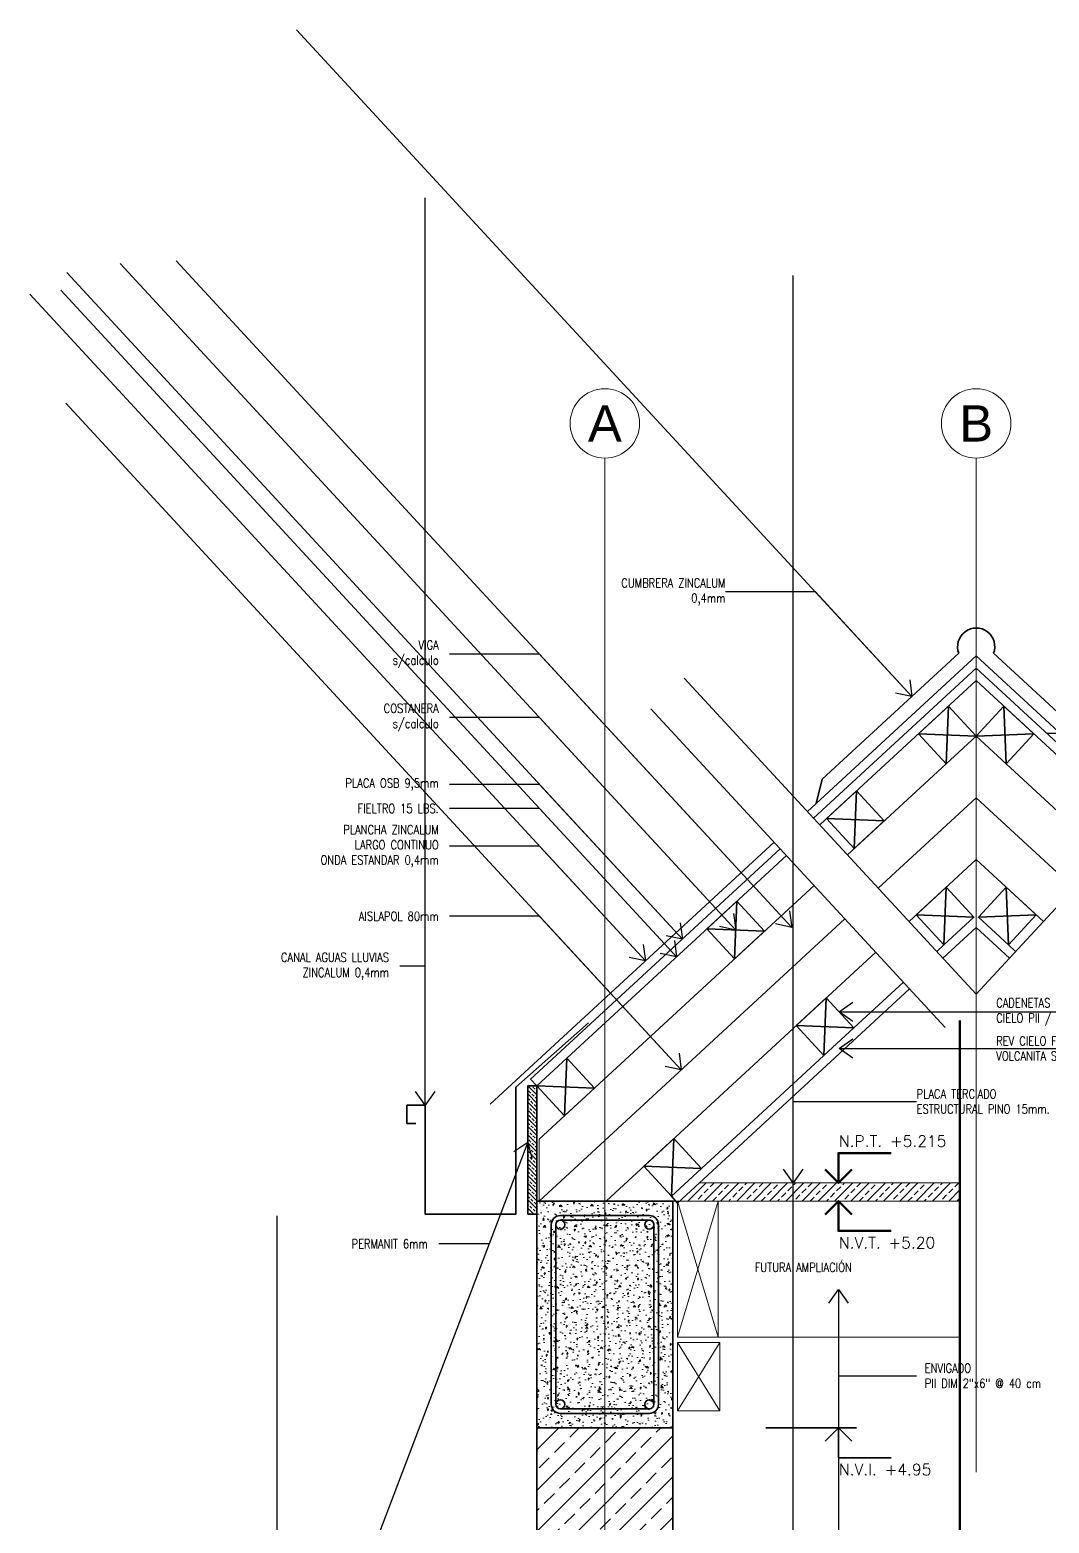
# Model space of a CAD drawing. Header units: metres. Extents: x 72 to 223, y -23 to 139.
# Drawn here: x 154.775 to 155.898, y 129.3 to 130.946 of the extents above; entities that cross this region are included whole.
import ezdxf
from ezdxf.enums import TextEntityAlignment as Align

# ---------------------------------------------------------------- set-up
doc = ezdxf.new("R2010")
doc.units = ezdxf.units.M
doc.header["$LTSCALE"] = 5
doc.header["$MEASUREMENT"] = 0
doc.linetypes.add('HIDDEN', pattern=[0.375, 0.25, -0.125])
doc.layers.get('0').update_dxf_attribs({"color": 30})
for name, color, linetype, lineweight in [('A-ANNO-NOTE', 7, 'Continuous', 35), ('A-ANNO-SYMB', 3, 'Continuous', 18), ('A-ANNO-TEXT', 3, 'Continuous', 18), ('A-DETL-MBND', 3, 'Continuous', 18), ('A-DETL-OTLN', 1, 'Continuous', 50), ('A-DETL-PATT', 8, 'Continuous', 18), ('A-ELEV-MBE1', 7, 'Continuous', 35), ('A-FLOR-OVHD', 3, 'HIDDEN', 18), ('A-WALL-BATT', 8, 'BATTING', 18), ('A-WALL-FULL', 7, 'Continuous', 35), ('A-WALL-FULL-EXTR', 7, 'Continuous', 35)]:
    doc.layers.add(name, color=color, linetype=linetype, lineweight=lineweight)
doc.styles.add('E-ARIAL', font='arial.ttf')
doc.styles.add('E-ROMANS', font='romans.shx', dxfattribs={"width": 0.8})
doc.linetypes.add('BATTING', pattern='A,0.0001,-0.1,[134,ltypeshp.shx,S=0.1,R=0,X=-0.1,Y=0],-0.2,[134,ltypeshp.shx,S=0.1,R=180,X=0.1,Y=0],-0.1', length=0.4001)
doc.dimstyles.new('E-0005_TICK_18', dxfattribs={"dimscale": 0.001, "dimtxt": 9, "dimasz": 9, "dimexe": 4.5, "dimexo": 3, "dimgap": 4.5, "dimtad": 0, "dimdec": 0, "dimlfac": 1000, "dimzin": 0, "dimdsep": 46, "dimtxsty": 'E-ROMANS', "dimblk": 'OBLIQUE', "dimcen": 4.5, "dimclrd": 256, "dimclre": 256, "dimclrt": 256, "dimadec": 0, "dimazin": 0, "dimtfac": 1, "dimtdec": 0, "dimtmove": 1, "dimatfit": 3, "dimldrblk": 'OPEN90', "dimfxl": 1, "dimtfill": 1, "dimtolj": 1, "dimtzin": 0, "dimarcsym": 0})

# ---------------------------------------------------------------- blocks, each defined once
blk = doc.blocks.new('_Oblique')
at = {"color": 0, "linetype": 'ByBlock', "lineweight": -2}
blk.add_line((-0.5, -0.5), (0.5, 0.5), dxfattribs=at)
blk = doc.blocks.new('TAG-EJE')
at = {"linetype": 'Continuous'}
blk.add_circle((0, 0), 0.3829200143693754, dxfattribs=at)
at = {"style": 'E-ARIAL'}
blk.add_attdef('A', text='', height=0.4, dxfattribs=at).set_placement((0, 0), align=Align.MIDDLE_CENTER)
blk = doc.blocks.new('NIVEL DS')
for points in [[(0, 0), (0, 0.0658523979373058), (0.1162625308497809, 0.0658523979373058)], [(0.02935353699649568, 0.02935353699649568), (0, 0), (-0.02935353699649568, 0.02935353699649568)]]:
    blk.add_lwpolyline(points)
at = {"style": 'E-ROMANS'}
blk.add_attdef('NIVEL', (-7.275957614183426e-12, 0.07944050769401656), '', height=0.025, dxfattribs=at)

msp = doc.modelspace()

# ---------------------------------------------------------------- hatches: boundary and pattern name
at = {"layer": 'A-DETL-MBND', "ltscale": 2.5}
h = msp.add_hatch(dxfattribs=at)
h.set_pattern_fill('BRASS', color=256, scale=0.002, angle=45, style=0)
h.set_pattern_definition([(45.00000000000126, (0, 0), (-0.008980256121069351, 0.008980256121068954), []), (45.00000000000126, (-0.004490128060534676, 0.004490128060534477), (-0.008980256121069351, 0.008980256121068954), [0.00635, -0.003175])])
h.paths.add_polyline_path([(155.7996142174601, 129.6547563781688), (155.7996142174601, 129.6747563781688), (155.5124640998324, 129.6747563781688), (155.4907974331658, 129.6547563781688), (155.5334258473267, 129.6547563781688)])
at = {"layer": 'A-DETL-PATT'}
h = msp.add_hatch(dxfattribs=at)
h.set_pattern_fill('BRASS', color=256, scale=0.001, angle=135, style=0)
h.set_pattern_definition([(135, (0, 0), (-0.004490128060534577, -0.004490128060534576), []), (135, (-0.002245064030267288, -0.002245064030267288), (-0.004490128060534577, -0.004490128060534576), [0.003175, -0.0015875])])
h.paths.add_polyline_path([(155.3334258473266, 129.7816719299013), (155.3234258473267, 129.7816719299014), (155.3234258473265, 129.6403797793208), (155.3334258473265, 129.6403797793208)])
h = msp.add_hatch(dxfattribs=at)
h.set_pattern_fill('AR-CONC', color=256, scale=0.0001, angle=135, style=0)
h.set_pattern_definition([(185, (-24.2866854637617, 68.67056651775567), (-0.01175533794048302, 0.01400946503457718), [0.001905, -0.020955]), (130, (-24.2866854637617, 68.67056651775567), (-0.01101770065371545, -0.01600178890082975), [0.001524, -0.016764]), (235.451, (-24.28766507181868, 68.67173396872909), (-0.02277302368291714, -0.001992215808414074), [0.001619, -0.017809]), (181.1842, (-24.29027756621014, 68.66697441530724), (-0.01619534128742705, 0.02214102432304705), [0.002857499999999999, -0.03143249999999998]), (231.6356, (-24.29162717849698, 68.66881949731567), (-0.03428264324821823, -0.0007086144335227522), [0.002428499999999999, -0.02671349999999999]), (126.184, (-24.29027756621014, 68.66697441530724), (-0.03428263853310613, -0.0007085572019157396), [0.002286, -0.025146]), (156, (-24.29117559182222, 68.66966849214356), (-0.003489526803562184, 0.01795205512851443), [0.001905, -0.020955]), (101, (-24.29117559182222, 68.66966849214356), (-0.01739411931937545, -0.008653992652234552), [0.001524, -0.016764]), (206.4514, (-24.29146638241494, 68.67116448967624), (-0.02088364560657961, 0.009298003961538634), [0.001619, -0.017809]), (172.5, (-24.2866854637617, 68.67056651775567), (-0.006197341367358698, -0.005760546906781041), [0, -0.0165608, 0, -0.017018, 0, -0.0168275]), (142.5, (-24.2866854637617, 68.67056651775567), (-0.01180870002746923, -0.002358972731942486), [0, -0.0097028, 0, -0.0161798, 0, -0.006413500000000001]), (102.5, (-24.28268026953171, 68.66656132352568), (-0.009182619558271356, 0.009992786303251578), [0, -0.006350000000000001, 0, -0.019812, 0, -0.026289]), (92.49999999999996, (-24.28088421830748, 68.66476527230147), (-0.01227223928811142, 0.008676390441821676), [0, -0.008255, 0, -0.0131572, 0, -0.018669])])
h.paths.add_polyline_path([(155.3334258473267, 129.6547563781687), (155.3334258473267, 129.4047563781688), (155.4834258473267, 129.4047563781688), (155.4834258473267, 129.6547563781687)])
h = msp.add_hatch(dxfattribs=at)
h.set_pattern_fill('BRASS', color=256, scale=0.005, angle=45, style=0)
h.set_pattern_definition([(45, (0, 0), (-0.02245064030267288, 0.02245064030267288), []), (45, (-0.01122532015133644, 0.01122532015133644), (-0.02245064030267288, 0.02245064030267288), [0.015875, -0.0079375])])
h.paths.add_polyline_path([(155.4084258473267, 128.9834396764865), (155.3334258473267, 128.9834396764865), (155.3334258473267, 128.7834396764865), (155.4084258473267, 128.7834396764865)])
h.paths.add_polyline_path([(155.4834258473267, 128.9834396764864), (155.4084258473267, 128.9834396764864), (155.4084258473267, 128.7834396764865), (155.4834258473267, 128.7834396764865)])
h.paths.add_polyline_path([(155.4834258473267, 128.9884396764865), (155.4834258473267, 129.0730259517629), (155.4084258473267, 129.0730259517629), (155.4084258473267, 128.9884396764865)])
h.paths.add_polyline_path([(155.4084258473267, 129.0730259517629), (155.3334258473267, 129.0730259517629), (155.3334258473267, 128.9884396764865), (155.4084258473267, 128.9884396764864)])
h.paths.add_polyline_path([(155.3334258473266, 129.1151701028924), (155.4084258473267, 129.1151701028924), (155.4084258473267, 129.1997563781688), (155.3334258473267, 129.1997563781688)])
h.paths.add_polyline_path([(155.4834258473267, 129.1997563781688), (155.4084258473267, 129.1997563781688), (155.4084258473267, 129.1151701028924), (155.4834258473267, 129.1151701028924)])
h.paths.add_polyline_path([(155.4834258473267, 129.4047563781688), (155.4084258473267, 129.4047563781688), (155.4084258473267, 129.2047563781688), (155.4834258473267, 129.2047563781688)])
h.paths.add_polyline_path([(155.4084258473267, 129.4047563781687), (155.3334258473267, 129.4047563781688), (155.3334258473267, 129.2047563781688), (155.4084258473267, 129.2047563781688)])

# ---------------------------------------------------------------- linework, layer by layer
at = {"layer": 'A-ANNO-NOTE', "linetype": 'HIDDEN', "ltscale": 0.05}
msp.add_line((155.5857580403577, 129.4047563781689), (155.7282749399081, 129.4047563781689), dxfattribs=at)
at = {"layer": 'A-ANNO-SYMB'}
for points in [[(155.4084258473267, 130.4735785784787), (155.4084258473267, 127.4379878439445)], [(155.8175582973641, 130.4735785784787), (155.8175582973641, 129.355918164281)]]:
    msp.add_lwpolyline(points, dxfattribs=at)
at = {"layer": 'A-DETL-MBND', "ltscale": 2.5}
for p, q in [((155.7808513556417, 129.9224984604545), (155.8175582973641, 129.9563817912752)), ((155.8542652390865, 129.9224984604545), (155.8175582973641, 129.9563817912752)), ((155.3334258473267, 129.7816719299014), (155.3266430462993, 129.7890199643477)), ((155.7996142174601, 129.6747563781688), (155.5124640998324, 129.6747563781688)), ((155.7996142174601, 129.6547563781688), (155.4834258473267, 129.6547563781688)), ((155.4884258473267, 129.5047563781687), (155.7996142174601, 129.5047563781687))]:
    msp.add_line(p, q, dxfattribs=at)
at = {"layer": 'A-DETL-MBND'}
for p, q in [((155.4884258473268, 129.6525672220097), (155.7441111834103, 129.8885844553179)), ((155.3359772237883, 129.7227861796673), (155.3359772237883, 129.6547563781687))]:
    msp.add_line(p, q, dxfattribs=at)
at = {"layer": 'A-DETL-MBND', "ltscale": 2.5}
for points in [[(155.6384125340677, 130.0768071838263), (155.8175582973641, 130.2421725037922)], [(155.9967040606604, 130.0768071838263), (155.8175582973641, 130.2421725037922)], [(155.3266430462993, 129.7890199643477), (155.6016723618364, 130.0428931786896)], [(155.5334258473268, 129.5047563781687), (155.5334258473267, 129.6547563781688), (155.4884258473267, 129.6547563781688), (155.4884258473267, 129.5047563781687)], [(155.4884258473267, 129.5047563781687), (155.5334258473267, 129.6547563781688)], [(155.5334258473267, 129.5047563781687), (155.4884258473267, 129.6547563781688)], [(155.4884258473267, 129.4986843752361), (155.5352474482065, 129.4986843752361), (155.5352474482065, 129.4236843752361), (155.4884258473267, 129.4236843752361), (155.4884258473267, 129.4986843752361)], [(155.4884258473267, 129.4986843752361), (155.5352474482065, 129.4236843752361)], [(155.5352474482065, 129.4986843752361), (155.4884258473267, 129.4236843752361)]]:
    msp.add_lwpolyline(points, dxfattribs=at)
at = {"layer": 'A-DETL-MBND'}
for points in [[(155.6757179397181, 130.0363929943717), (155.8175582973641, 130.1673225552757)], [(155.95939865501, 130.0363929943717), (155.8175582973641, 130.1673225552757)], [(155.7435459499914, 129.962912649909), (155.8175582973641, 130.0312317397915)], [(155.8915706447367, 129.962912649909), (155.8175582973641, 130.0312317397915)], [(155.3359772237883, 129.7227861796673), (155.6389777674867, 130.0024789892351)], [(155.4097099889394, 129.6547563781687), (155.70680577776, 129.9289986447723)]]:
    msp.add_lwpolyline(points, dxfattribs=at)
at = {"layer": 'A-DETL-OTLN'}
msp.add_line((155.7996142174601, 129.8537976051324), (155.7996142174601, 129.2215680725913), dxfattribs=at)
at = {"layer": 'A-ELEV-MBE1'}
for points in [[(155.3494258473267, 129.6287563781688), (155.3494258473267, 129.4307563781688, 0.4142135623730887), (155.3594258473267, 129.4207563781687), (155.4574258473267, 129.4207563781687, 0.4142135623730238), (155.4674258473267, 129.4307563781688), (155.4674258473267, 129.6287563781688, 0.4142135623731277), (155.4574258473267, 129.6387563781688), (155.3594258473267, 129.6387563781688, 0.4142135623730301)], [(155.3544258473266, 129.6287563781688), (155.3544258473266, 129.4307563781688, 0.414213562373095), (155.3594258473267, 129.4257563781687), (155.4574258473267, 129.4257563781687, 0.414213562373095), (155.4624258473267, 129.4307563781688), (155.4624258473267, 129.6287563781688, 0.4142135623731283), (155.4574258473267, 129.6337563781688), (155.3594258473267, 129.6337563781688, 0.414213562373095)]]:
    msp.add_lwpolyline(points, format="xyb", close=True, dxfattribs=at)
for centre in [(155.3594258473266, 129.6287563781688), (155.4574258473267, 129.6287563781688), (155.3594258473267, 129.4307563781687), (155.4574258473267, 129.4307563781687)]:
    msp.add_circle(centre, 0.004999999999993454, dxfattribs=at)
at = {"layer": 'A-FLOR-OVHD'}
for points in [[(156.1519003013952, 130.2449364446224), (155.8175582973641, 129.8827326069219)], [(155.4959737124938, 130.231115907198), (155.8175582973641, 129.8827326069219)], [(155.4592335402624, 130.1972019020614), (155.783535593493, 129.8458746777283)]]:
    msp.add_lwpolyline(points, dxfattribs=at)
at = {"layer": 'A-WALL-BATT', "ltscale": 0.018}
for points in [[(155.7096319448547, 129.9996528221404), (155.8175582973641, 130.0992771475336)], [(155.9254846498734, 129.9996528221404), (155.8175582973641, 130.0992771475336)], [(155.3359941305521, 129.6547563781687), (155.6728917726234, 129.9657388170037)]]:
    msp.add_lwpolyline(points, dxfattribs=at)
at = {"layer": 'A-WALL-FULL'}
for p, q in [((155.3103058427611, 129.7803797793208), (155.3902158947301, 129.8511442021242)), ((155.1903058427611, 129.7603797793208), (155.1903058427611, 129.7403797793208)), ((155.1903058427611, 129.7403797793208), (155.2003058427611, 129.7403797793208))]:
    msp.add_line(p, q, dxfattribs=at)
for points in [[(155.1903058427611, 129.7603797793208), (155.2103058427611, 129.7603797793208), (155.2103058427611, 129.6403797793208), (155.3103058427611, 129.6403797793208), (155.3103058427611, 129.7803797793208)], [(155.3334258473267, 129.6547563781687), (155.3334258473267, 129.4047563781688), (155.4834258473267, 129.4047563781688), (155.4834258473267, 129.6547563781687), (155.3334258473267, 129.6547563781687)]]:
    msp.add_lwpolyline(points, dxfattribs=at)
at = {"layer": 'A-WALL-FULL-EXTR'}
for p, q in [((155.7539695377329, 130.169866105661), (155.817558297364, 130.1673225552757)), ((155.8811470569952, 130.169866105661), (155.8175582973641, 130.1673225552757)), ((155.6411527537476, 130.0929456989253), (155.6479714202823, 130.1196534749723)), ((155.6526025243283, 130.0762965548259), (155.7161912839594, 130.0737530044406)), ((155.7514259873477, 129.9701865305455), (155.8150147469788, 129.9676429801603)), ((155.8836906073804, 129.9701865305455), (155.8201018477493, 129.9676429801603)), ((155.5208843895369, 129.9547105842493), (155.584473149168, 129.952167033864)), ((155.7740685546143, 129.9298464949008), (155.7819485919706, 129.9371203755373)), ((155.8610480401138, 129.9298464949008), (155.8531680027575, 129.9371203755373)), ((155.6828237640644, 129.8456205343931), (155.737328382383, 129.8959324897641)), ((155.6192350044332, 129.8481640847783), (155.6828237640643, 129.8456205343931)), ((155.5149951805966, 129.6907018419613), (155.6497576090562, 129.81509792977)), ((155.3334258473267, 129.7816719299014), (155.3970146069578, 129.7791283795162)), ((155.4514064209654, 129.6932453923465), (155.5149951805966, 129.6907018419613)), ((155.4819290255884, 129.6601792373384), (155.4884258473267, 129.6525672220097))]:
    msp.add_line(p, q, dxfattribs=at)
for points in [[(155.6479714202823, 130.1196534749723), (155.7983880020541, 130.258499550454)], [(155.9871451744459, 130.1196534749723), (155.836728592674, 130.258499550454)], [(155.6316297330404, 130.0841552182725), (155.8175582973641, 130.2557815853405)], [(156.0034868616877, 130.0841552182725), (155.8175582973641, 130.2557815853405)], [(155.6451953350951, 130.06945914938), (155.8175582973641, 130.2285634222437)], [(155.989921259633, 130.06945914938), (155.8175582973641, 130.2285634222437)], [(155.7870356927411, 130.200388710284), (155.8175582973641, 130.1673225552757), (155.7844921423558, 130.1367999506528), (155.7539695377329, 130.169866105661), (155.7870356927411, 130.200388710284)], [(155.7870356927411, 130.200388710284), (155.7844921423558, 130.1367999506528)], [(155.848080901987, 130.200388710284), (155.8175582973641, 130.1673225552757), (155.8506244523723, 130.1367999506528), (155.8811470569952, 130.169866105661), (155.848080901987, 130.200388710284)], [(155.848080901987, 130.200388710284), (155.8506244523723, 130.1367999506528)], [(155.6856686793365, 130.1068191594489), (155.7161912839595, 130.0737530044406), (155.6831251289512, 130.0432303998177), (155.6526025243283, 130.0762965548259), (155.6856686793365, 130.1068191594489)], [(155.6856686793365, 130.1068191594489), (155.6831251289512, 130.0432303998177)], [(155.2819469774068, 129.7613711361491), (155.594889560809, 130.0502412131359)], [(155.3334258473267, 129.7816719299014), (155.6084551628637, 130.0355451442433)], [(155.7844921423558, 130.0007091351685), (155.8150147469788, 129.9676429801603), (155.7819485919706, 129.9371203755373), (155.7514259873476, 129.9701865305456), (155.7844921423558, 130.0007091351685)], [(155.7844921423558, 130.0007091351685), (155.7819485919706, 129.9371203755373)], [(155.8506244523722, 130.0007091351685), (155.8201018477493, 129.9676429801603), (155.8531680027575, 129.9371203755373), (155.8836906073805, 129.9701865305456), (155.8506244523722, 130.0007091351685)], [(155.8506244523722, 130.0007091351685), (155.8531680027575, 129.9371203755373)], [(155.5539505445451, 129.9852331888723), (155.5844731491681, 129.952167033864), (155.5514069941598, 129.9216444292411), (155.5208843895369, 129.9547105842493), (155.5539505445451, 129.9852331888723)], [(155.5539505445451, 129.9852331888723), (155.5514069941598, 129.9216444292411)], [(155.6523011594414, 129.8786866894013), (155.6828237640644, 129.845620534393), (155.6497576090561, 129.8150979297701), (155.6192350044332, 129.8481640847783), (155.6523011594414, 129.8786866894013)], [(155.6523011594414, 129.8786866894013), (155.6497576090561, 129.8150979297701)], [(155.3664920023349, 129.8121945345244), (155.3970146069578, 129.7791283795161), (155.3639484519496, 129.7486057748932), (155.3334258473267, 129.7816719299014), (155.3664920023349, 129.8121945345244)], [(155.3664920023349, 129.8121945345244), (155.3639484519496, 129.7486057748932)], [(155.3234258473266, 129.6403797793208), (155.3334258473265, 129.6403797793208), (155.3334258473266, 129.7816719299014), (155.3234258473267, 129.7816719299014), (155.3234258473266, 129.6403797793208)], [(155.4844725759736, 129.7237679969695), (155.5149951805966, 129.6907018419613), (155.4819290255884, 129.6601792373384), (155.4514064209654, 129.6932453923466), (155.4844725759736, 129.7237679969695)], [(155.4844725759736, 129.7237679969695), (155.4819290255884, 129.6601792373384)], [(155.3334258473267, 129.4047563781688), (155.3334258473267, 129.2047563781688), (155.4834258473267, 129.2047563781688), (155.4834258473267, 129.4047563781688)]]:
    msp.add_lwpolyline(points, dxfattribs=at)
msp.add_arc((155.8175582973641, 130.2657907779971), 0.02051005171509034, 339.1761951190643, 200.8238048809356, dxfattribs=at)

# ---------------------------------------------------------------- block references
at = {"layer": 'A-ANNO-NOTE'}
ref = msp.add_blockref('NIVEL DS', (155.6657758847194, 129.4047563781689), dxfattribs=dict(at, xscale=-0.5, yscale=0.5, zscale=0.5, rotation=180))
ref.add_attrib('NIVEL', 'N.V.I. +4.95', (155.666371122811, 129.3525361243218), dxfattribs={"layer": '0', "height": 0.0125, "style": 'E-ROMANS'})
at = {"layer": 'A-ANNO-SYMB', "xscale": 0.09999999999999432, "yscale": 0.09999999999999432, "zscale": 0.09999999999999432}
for p, values in [((155.4084258473267, 130.5118705799157), {'A': 'A'}), ((155.8175582973641, 130.5118705799157), {'A': 'B'})]:
    msp.add_blockref('TAG-EJE', p, dxfattribs=at).add_auto_attribs(values)
at = {"layer": 'A-DETL-OTLN'}
ref = msp.add_blockref('NIVEL DS', (155.6657758847194, 129.6747563781688), dxfattribs=dict(at, xscale=0.5, yscale=0.5, zscale=0.5))
ref.add_attrib('NIVEL', 'N.P.T. +5.215', (155.666371122811, 129.7144766320158), dxfattribs={"layer": '0', "height": 0.0125, "style": 'E-ROMANS'})
ref = msp.add_blockref('NIVEL DS', (155.6657758847194, 129.6547563781687), dxfattribs=dict(at, xscale=-0.5, yscale=0.5, zscale=0.5, rotation=180))
ref.add_attrib('NIVEL', 'N.V.T. +5.20', (155.666371122811, 129.6025361243217), dxfattribs={"layer": '0', "height": 0.0125, "style": 'E-ROMANS'})

# ---------------------------------------------------------------- texts
at = {"layer": 'A-ANNO-NOTE', "char_height": 0.01, "style": 'E-ROMANS'}
for s, insert, attachment_point in [('CUMBRERA ZINCALUM \\P0,4mm', (155.5413431421198, 130.3261302700218), 6), ('VIGA\\Ps/calculo', (155.2253906619935, 130.2576227862924), 6), ('COSTANERA\\Ps/calculo', (155.2253906619935, 130.1877629140405), 6), ('FIELTRO 15 LBS.', (155.2253906619935, 130.0873937084499), 6), ('PLANCHA ZINCALUM \\PLARGO CONTINUO\\PONDA ESTANDAR 0,4mm', (155.2253906619935, 130.0458938146606), 6), ('AISLAPOL 80mm', (155.2253906619935, 129.9686818985477), 6), ('CANAL AGUAS LLUVIAS\\PZINCALUM 0,4mm', (155.1705269760473, 129.9134993243597), 6), ('CADENETAS \\PCIELO PII / METALCON', (155.8396039325929, 129.8632324832356), 4), ('REV CIELO F-15 \\PVOLCANITA ST 10mm', (155.8396039325929, 129.8228668119414), 4), ('PERMANIT 6mm', (155.2133085945169, 129.6076225642993), 6), ('FUTURA AMPLIACIÓN', (155.5735789874988, 129.5816389043289), 4)]:
    msp.add_mtext(s, dxfattribs=dict(at, insert=insert, attachment_point=attachment_point))
at = {"layer": 'A-ANNO-TEXT', "char_height": 0.01, "style": 'E-ROMANS'}
for s, insert, attachment_point in [('PLACA OSB 9,5mm', (155.2253906619935, 130.1138820822218), 6), ('ENVIGADO\\PPII DIM 2"x6" @ 40 cm', (155.7608689177113, 129.4621778215932), 4)]:
    msp.add_mtext(s, dxfattribs=dict(at, insert=insert, attachment_point=attachment_point))
at = {"layer": 'A-ANNO-TEXT', "ltscale": 2.5, "insert": (155.7518743746954, 129.7644888094699), "char_height": 0.01, "attachment_point": 4, "style": 'E-ROMANS'}
msp.add_mtext('PLACA TERCIADO\\PESTRUCTURAL PINO 15mm.', dxfattribs=at)

# ---------------------------------------------------------------- leaders
at = {"layer": 'A-ANNO-NOTE'}
for points in [[(155.7467628116413, 130.2108455285344), (155.6403461271914, 130.3261302700218), (155.5413431421198, 130.3261302700218)], [(155.2103058427611, 129.7603797793208), (155.2103058427611, 129.9134993243597), (155.1825129245035, 129.9134993243596)], [(155.5526787693525, 129.9534388090566), (155.3363795955213, 130.1877629140404), (155.2373766104497, 130.1877629140404)], [(155.6144008040421, 129.9564331437281), (155.3363795955213, 130.2576227862923), (155.2373766104497, 130.2576227862923)], [(155.4531439432506, 129.9193991046204), (155.3363795955213, 130.0458938146605), (155.2373766104497, 130.0458938146605)], [(155.4873931984399, 129.9237956386213), (155.3363795955213, 130.0873937084498), (155.2373766104497, 130.0873937084498)], [(155.4926635387275, 129.7993742934076), (155.3363795955213, 129.9686818985476), (155.2373766104497, 129.9686818985476)], [(156.8957224356732, 130.170130186254), (156.8235939139841, 130.170130186254)], [(155.6665665805174, 129.8632324832356), (155.8334670045246, 129.8632324832356)], [(155.6665665805174, 129.8228668119413), (155.8334670045246, 129.8228668119414)], [(155.3234258473267, 129.7195411401007), (155.2808370692472, 129.6076225642992), (155.225294542973, 129.6076225642992)], [(155.0473386076997, 128.6384396764865), (155.0473386076997, 128.7133650958533)]]:
    msp.add_leader(points, dimstyle='E-0005_TICK_18', override={"dimscale": 0.01, "dimasz": 1.5, "dimtad": 0, "dimldrblk": 'Open90'}, dxfattribs=at)
at = {"layer": 'A-DETL-OTLN'}
for points in [[(155.4938122706024, 129.9433300175506), (155.3363795955213, 130.1138820822217), (155.2373766104497, 130.1138820822217)], [(155.6657758847194, 129.5571897482238), (155.6657758847194, 129.4621778215932), (155.7518743746954, 129.4621778215932)]]:
    msp.add_leader(points, dimstyle='E-0005_TICK_18', override={"dimscale": 0.01, "dimasz": 1.5, "dimtad": 0, "dimldrblk": 'Open90'}, dxfattribs=at)
at = {"layer": 'A-DETL-OTLN', "ltscale": 2.5}
for points in [[(155.6157758847194, 129.6747563781688), (155.6157758847194, 129.7644888094699), (155.7518743746954, 129.7644888094699)], [(155.6157758847194, 128.7984396764865), (155.6157758847194, 128.8881721077876), (155.7518743746954, 128.8881721077876)]]:
    msp.add_leader(points, dimstyle='E-0005_TICK_18', override={"dimscale": 0.01, "dimasz": 1.5, "dimtad": 0, "dimldrblk": 'Open90'}, dxfattribs=at)

doc.saveas('drawing.dxf')
